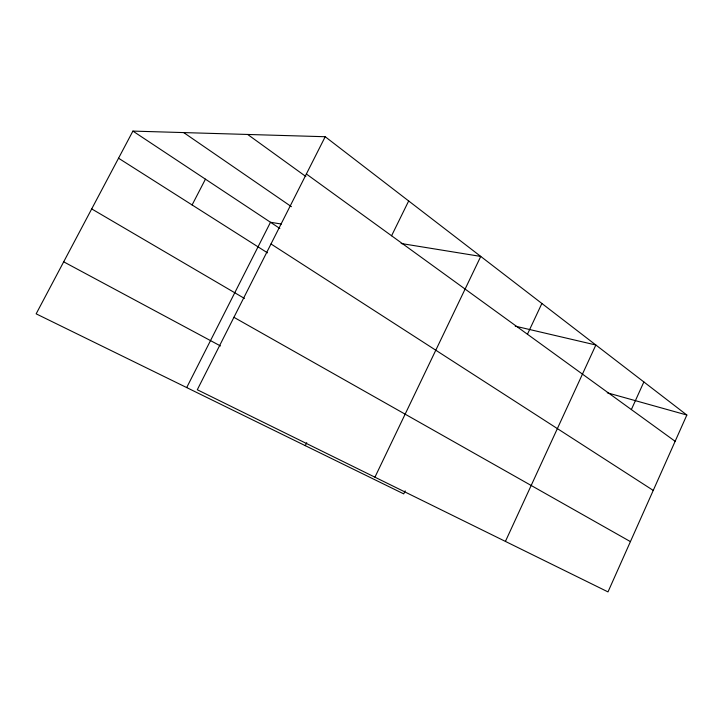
<?xml version="1.0" encoding="UTF-8"?>
<svg xmlns="http://www.w3.org/2000/svg" width="723" height="723" viewBox="0 0 723 723"><rect width="100%" height="100%" fill="white"/><g stroke="black" fill="none" stroke-linecap="round" stroke-linejoin="round"><path stroke-width="1.08" d="M686.85 415.029L607.998 591.902L197.298 389.751L325.205 136.728L686.85 415.029L607.257 392.797M631.36 409.579L643.868 381.952M505.422 541.41L595.86 345.007L515.228 326.154M527.438 334.243L541.879 303.47M405.178 490.845L403.732 493.881L36.15 313.836L132.905 131.098L325.205 136.728M374.93 477.189L480.75 256.43L401.138 243.497M305.287 445.657L306.751 442.666M391.577 235.77L408.676 200.958M186.697 387.573L270.492 222.268L281.428 224.049M192.101 204.952L205.44 179.168M63.687 261.825L220.461 345.946M233.918 317.307L630.411 541.608M91.704 208.92L244.464 298.445M118.545 158.21L267.501 252.86M270.998 243.967L653.24 490.411M132.905 131.098L279.837 228.468M183.696 132.589L291.432 206.688M247.655 134.46L305.865 176.511M306.362 173.999L675.137 441.301"/></g></svg>
